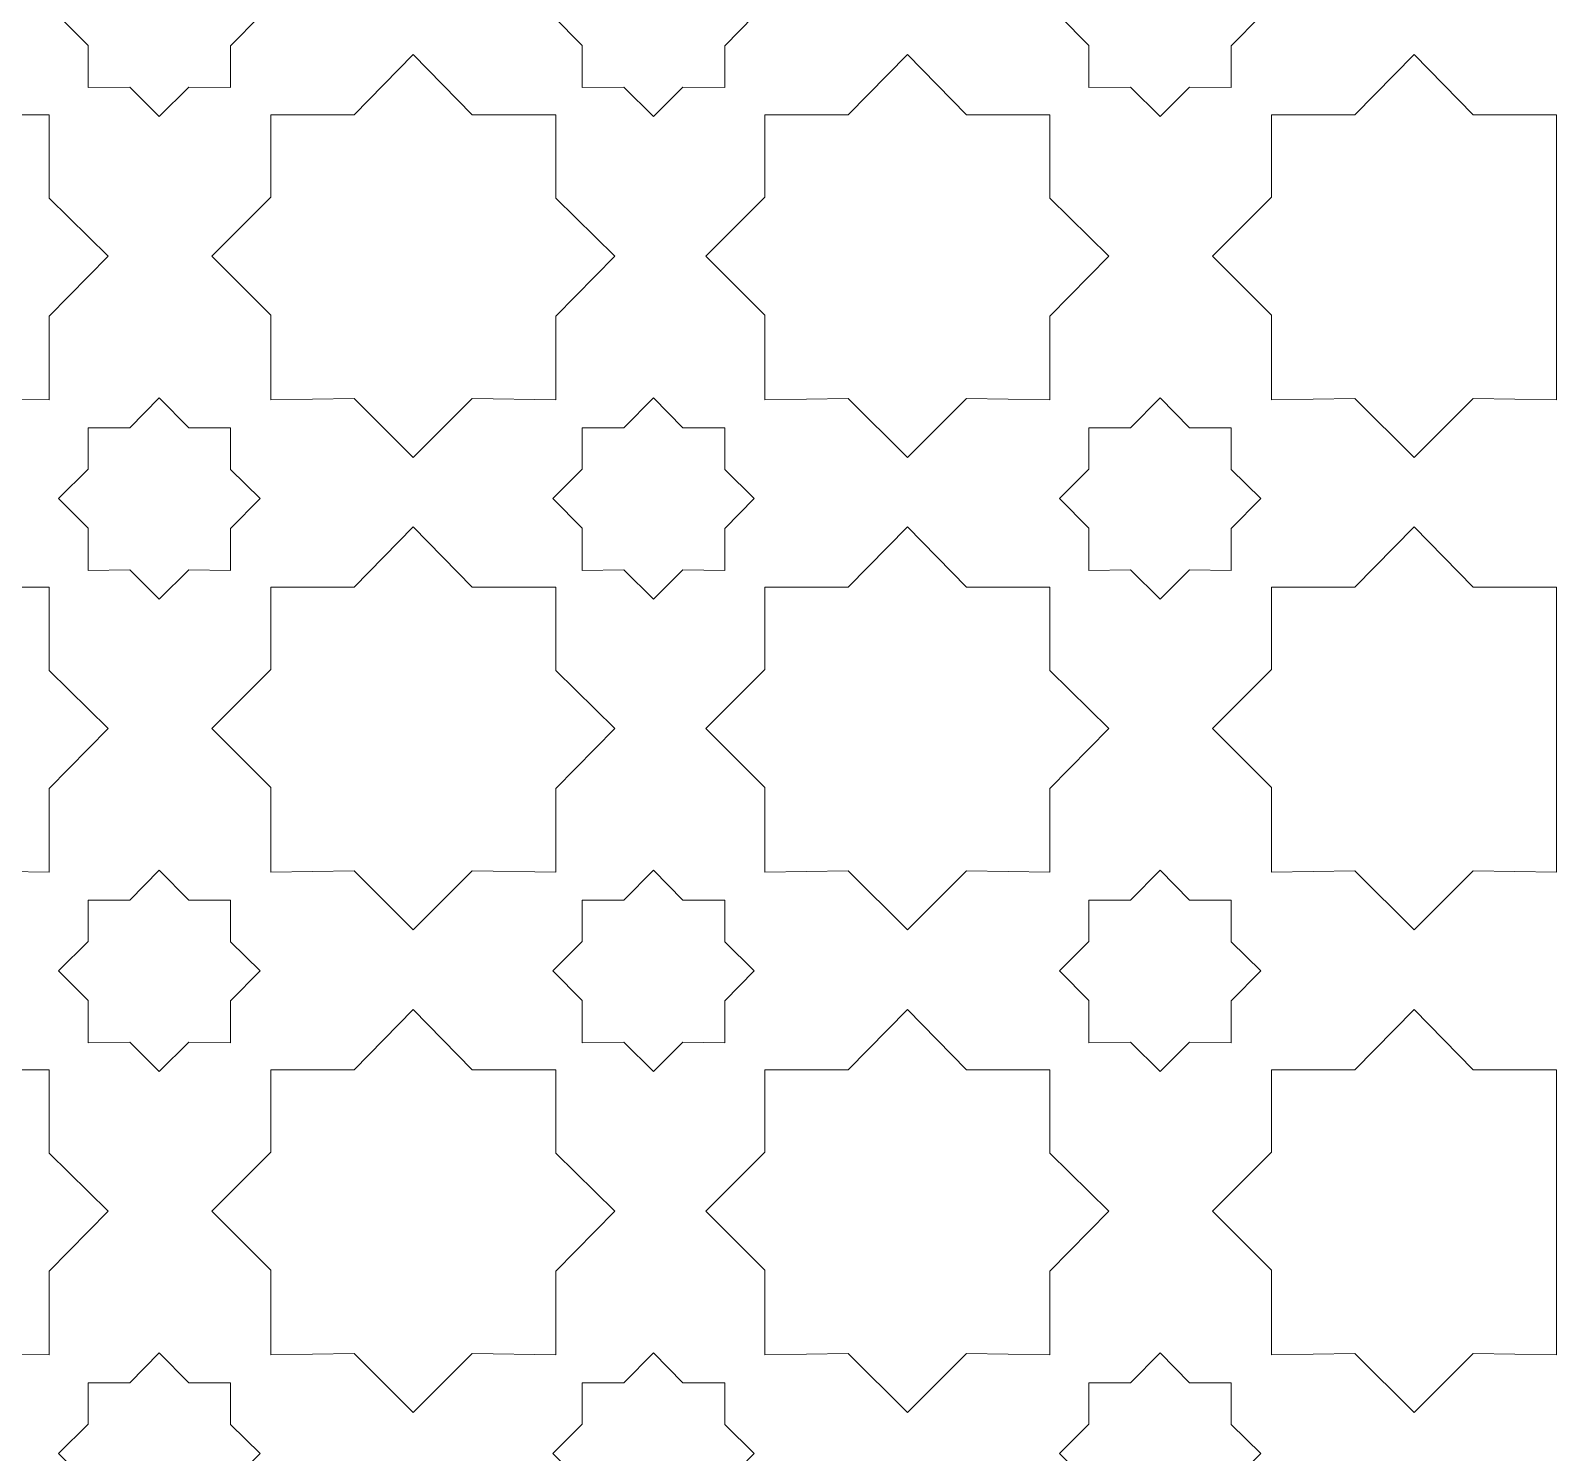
# Model space of a CAD drawing. Header units: centimetres. Extents: x -82 to 82, y -124 to 124.
# Drawn here: x 44.93 to 82.41, y 0.14 to 35.06 of the extents above; entities that cross this region are included whole.
import ezdxf

# ---------------------------------------------------------------- set-up
doc = ezdxf.new("R2010")
doc.units = ezdxf.units.CM
doc.header["$MEASUREMENT"] = 0
doc.layers.add('layer 1', color=7, linetype='Continuous')

msp = doc.modelspace()

# ---------------------------------------------------------------- linework, layer by layer
at = {"layer": 'layer 1', "color": 240, "lineweight": 9}
for points, knots in [([(46.34043, 36.15006), (46.34043, 36.15006), (46.34043, 37.16157), (46.34043, 37.16157), (46.34043, 37.16157), (46.34043, 37.16157), (47.36564, 37.16157), (47.36564, 37.16157), (47.36564, 37.16157), (47.36564, 37.16157), (48.09052, 37.90016), (48.09052, 37.90016), (48.09052, 37.90016), (48.09052, 37.90016), (48.81542, 37.16157), (48.81542, 37.16157), (48.81542, 37.16157), (48.81542, 37.16157), (49.84061, 37.16157), (49.84061, 37.16157), (49.84061, 37.16157), (49.84061, 37.16157), (49.84061, 36.13638), (49.84061, 36.13638), (49.84061, 36.13638), (49.84061, 36.13638), (50.56553, 35.42516), (50.56553, 35.42516), (50.56553, 35.42516), (50.56553, 35.42516), (49.84061, 34.68655), (49.84061, 34.68655), (49.84061, 34.68655), (49.84061, 34.68655), (49.84061, 33.66139), (49.84061, 33.66139), (49.84061, 33.66139), (49.84061, 33.66139), (48.81547, 33.67508), (48.81547, 33.67508), (48.81547, 33.67508), (48.81547, 33.67508), (48.09052, 32.95016), (48.09052, 32.95016), (48.09052, 32.95016), (48.09052, 32.95016), (47.3656, 33.67509), (47.3656, 33.67509), (47.3656, 33.67509), (47.3656, 33.67509), (46.34043, 33.66139), (46.34043, 33.66139), (46.34043, 33.66139), (46.34043, 33.66139), (46.34043, 34.70026), (46.34043, 34.70026), (46.34043, 34.70026), (46.34043, 34.70026), (45.61553, 35.42516), (45.61553, 35.42516), (45.61553, 35.42516), (45.61553, 35.42516), (46.34043, 36.15006), (46.34043, 36.15006)], [0, 0, 0, 0, 0.05882353, 0.05882353, 0.05882353, 0.05882353, 0.11764706, 0.11764706, 0.11764706, 0.11764706, 0.17647059, 0.17647059, 0.17647059, 0.17647059, 0.23529412, 0.23529412, 0.23529412, 0.23529412, 0.29411765, 0.29411765, 0.29411765, 0.29411765, 0.35294118, 0.35294118, 0.35294118, 0.35294118, 0.41176471, 0.41176471, 0.41176471, 0.41176471, 0.47058824, 0.47058824, 0.47058824, 0.47058824, 0.52941176, 0.52941176, 0.52941176, 0.52941176, 0.58823529, 0.58823529, 0.58823529, 0.58823529, 0.64705882, 0.64705882, 0.64705882, 0.64705882, 0.70588235, 0.70588235, 0.70588235, 0.70588235, 0.76470588, 0.76470588, 0.76470588, 0.76470588, 0.82352941, 0.82352941, 0.82352941, 0.82352941, 0.88235294, 0.88235294, 0.88235294, 0.88235294, 1, 1, 1, 1]), ([(58.47843, 36.15006), (58.47843, 36.15006), (58.47843, 37.16157), (58.47843, 37.16157), (58.47843, 37.16157), (58.47843, 37.16157), (59.50364, 37.16157), (59.50364, 37.16157), (59.50364, 37.16157), (59.50364, 37.16157), (60.22852, 37.90016), (60.22852, 37.90016), (60.22852, 37.90016), (60.22852, 37.90016), (60.95342, 37.16157), (60.95342, 37.16157), (60.95342, 37.16157), (60.95342, 37.16157), (61.97861, 37.16157), (61.97861, 37.16157), (61.97861, 37.16157), (61.97861, 37.16157), (61.97861, 36.13638), (61.97861, 36.13638), (61.97861, 36.13638), (61.97861, 36.13638), (62.70353, 35.42516), (62.70353, 35.42516), (62.70353, 35.42516), (62.70353, 35.42516), (61.97861, 34.68655), (61.97861, 34.68655), (61.97861, 34.68655), (61.97861, 34.68655), (61.97861, 33.66139), (61.97861, 33.66139), (61.97861, 33.66139), (61.97861, 33.66139), (60.95347, 33.67508), (60.95347, 33.67508), (60.95347, 33.67508), (60.95347, 33.67508), (60.22852, 32.95016), (60.22852, 32.95016), (60.22852, 32.95016), (60.22852, 32.95016), (59.5036, 33.67509), (59.5036, 33.67509), (59.5036, 33.67509), (59.5036, 33.67509), (58.47843, 33.66139), (58.47843, 33.66139), (58.47843, 33.66139), (58.47843, 33.66139), (58.47843, 34.70026), (58.47843, 34.70026), (58.47843, 34.70026), (58.47843, 34.70026), (57.75353, 35.42516), (57.75353, 35.42516), (57.75353, 35.42516), (57.75353, 35.42516), (58.47843, 36.15006), (58.47843, 36.15006)], [0, 0, 0, 0, 0.05882353, 0.05882353, 0.05882353, 0.05882353, 0.11764706, 0.11764706, 0.11764706, 0.11764706, 0.17647059, 0.17647059, 0.17647059, 0.17647059, 0.23529412, 0.23529412, 0.23529412, 0.23529412, 0.29411765, 0.29411765, 0.29411765, 0.29411765, 0.35294118, 0.35294118, 0.35294118, 0.35294118, 0.41176471, 0.41176471, 0.41176471, 0.41176471, 0.47058824, 0.47058824, 0.47058824, 0.47058824, 0.52941176, 0.52941176, 0.52941176, 0.52941176, 0.58823529, 0.58823529, 0.58823529, 0.58823529, 0.64705882, 0.64705882, 0.64705882, 0.64705882, 0.70588235, 0.70588235, 0.70588235, 0.70588235, 0.76470588, 0.76470588, 0.76470588, 0.76470588, 0.82352941, 0.82352941, 0.82352941, 0.82352941, 0.88235294, 0.88235294, 0.88235294, 0.88235294, 1, 1, 1, 1]), ([(70.92443, 36.15006), (70.92443, 36.15006), (70.92443, 37.16157), (70.92443, 37.16157), (70.92443, 37.16157), (70.92443, 37.16157), (71.94964, 37.16157), (71.94964, 37.16157), (71.94964, 37.16157), (71.94964, 37.16157), (72.67452, 37.90016), (72.67452, 37.90016), (72.67452, 37.90016), (72.67452, 37.90016), (73.39942, 37.16157), (73.39942, 37.16157), (73.39942, 37.16157), (73.39942, 37.16157), (74.42461, 37.16157), (74.42461, 37.16157), (74.42461, 37.16157), (74.42461, 37.16157), (74.42461, 36.13638), (74.42461, 36.13638), (74.42461, 36.13638), (74.42461, 36.13638), (75.14953, 35.42516), (75.14953, 35.42516), (75.14953, 35.42516), (75.14953, 35.42516), (74.42461, 34.68655), (74.42461, 34.68655), (74.42461, 34.68655), (74.42461, 34.68655), (74.42461, 33.66139), (74.42461, 33.66139), (74.42461, 33.66139), (74.42461, 33.66139), (73.39947, 33.67508), (73.39947, 33.67508), (73.39947, 33.67508), (73.39947, 33.67508), (72.67452, 32.95016), (72.67452, 32.95016), (72.67452, 32.95016), (72.67452, 32.95016), (71.9496, 33.67509), (71.9496, 33.67509), (71.9496, 33.67509), (71.9496, 33.67509), (70.92443, 33.66139), (70.92443, 33.66139), (70.92443, 33.66139), (70.92443, 33.66139), (70.92443, 34.70026), (70.92443, 34.70026), (70.92443, 34.70026), (70.92443, 34.70026), (70.19953, 35.42516), (70.19953, 35.42516), (70.19953, 35.42516), (70.19953, 35.42516), (70.92443, 36.15006), (70.92443, 36.15006)], [0, 0, 0, 0, 0.05882353, 0.05882353, 0.05882353, 0.05882353, 0.11764706, 0.11764706, 0.11764706, 0.11764706, 0.17647059, 0.17647059, 0.17647059, 0.17647059, 0.23529412, 0.23529412, 0.23529412, 0.23529412, 0.29411765, 0.29411765, 0.29411765, 0.29411765, 0.35294118, 0.35294118, 0.35294118, 0.35294118, 0.41176471, 0.41176471, 0.41176471, 0.41176471, 0.47058824, 0.47058824, 0.47058824, 0.47058824, 0.52941176, 0.52941176, 0.52941176, 0.52941176, 0.58823529, 0.58823529, 0.58823529, 0.58823529, 0.64705882, 0.64705882, 0.64705882, 0.64705882, 0.70588235, 0.70588235, 0.70588235, 0.70588235, 0.76470588, 0.76470588, 0.76470588, 0.76470588, 0.82352941, 0.82352941, 0.82352941, 0.82352941, 0.88235294, 0.88235294, 0.88235294, 0.88235294, 1, 1, 1, 1]), ([(38.38181, 30.97419), (38.38181, 30.97419), (38.3818, 32.99711), (38.3818, 32.99711), (38.3818, 32.99711), (38.3818, 32.99711), (40.43211, 32.99711), (40.43211, 32.99711), (40.43211, 32.99711), (40.43211, 32.99711), (41.88181, 34.47421), (41.88181, 34.47421), (41.88181, 34.47421), (41.88181, 34.47421), (43.33152, 32.99711), (43.33152, 32.99711), (43.33152, 32.99711), (43.33152, 32.99711), (45.3818, 32.99711), (45.3818, 32.99711), (45.3818, 32.99711), (45.3818, 32.99711), (45.3818, 30.94683), (45.3818, 30.94683), (45.3818, 30.94683), (45.3818, 30.94683), (46.83156, 29.52446), (46.83156, 29.52446), (46.83156, 29.52446), (46.83156, 29.52446), (45.3818, 28.04732), (45.3818, 28.04732), (45.3818, 28.04732), (45.3818, 28.04732), (45.3818, 25.99711), (45.3818, 25.99711), (45.3818, 25.99711), (45.3818, 25.99711), (43.33163, 26.02449), (43.33163, 26.02449), (43.33163, 26.02449), (43.33163, 26.02449), (41.88181, 24.57472), (41.88181, 24.57472), (41.88181, 24.57472), (41.88181, 24.57472), (40.43203, 26.0245), (40.43203, 26.0245), (40.43203, 26.0245), (40.43203, 26.0245), (38.3818, 25.99711), (38.3818, 25.99711), (38.3818, 25.99711), (38.3818, 25.99711), (38.3818, 28.07473), (38.3818, 28.07473), (38.3818, 28.07473), (38.3818, 28.07473), (36.93207, 29.52446), (36.93207, 29.52446), (36.93207, 29.52446), (36.93207, 29.52446), (38.38181, 30.97419), (38.38181, 30.97419)], [0, 0, 0, 0, 0.05882353, 0.05882353, 0.05882353, 0.05882353, 0.11764706, 0.11764706, 0.11764706, 0.11764706, 0.17647059, 0.17647059, 0.17647059, 0.17647059, 0.23529412, 0.23529412, 0.23529412, 0.23529412, 0.29411765, 0.29411765, 0.29411765, 0.29411765, 0.35294118, 0.35294118, 0.35294118, 0.35294118, 0.41176471, 0.41176471, 0.41176471, 0.41176471, 0.47058824, 0.47058824, 0.47058824, 0.47058824, 0.52941176, 0.52941176, 0.52941176, 0.52941176, 0.58823529, 0.58823529, 0.58823529, 0.58823529, 0.64705882, 0.64705882, 0.64705882, 0.64705882, 0.70588235, 0.70588235, 0.70588235, 0.70588235, 0.76470588, 0.76470588, 0.76470588, 0.76470588, 0.82352941, 0.82352941, 0.82352941, 0.82352941, 0.88235294, 0.88235294, 0.88235294, 0.88235294, 1, 1, 1, 1]), ([(50.82781, 30.97419), (50.82781, 30.97419), (50.8278, 32.99711), (50.8278, 32.99711), (50.8278, 32.99711), (50.8278, 32.99711), (52.87811, 32.99711), (52.87811, 32.99711), (52.87811, 32.99711), (52.87811, 32.99711), (54.32781, 34.47421), (54.32781, 34.47421), (54.32781, 34.47421), (54.32781, 34.47421), (55.77752, 32.99711), (55.77752, 32.99711), (55.77752, 32.99711), (55.77752, 32.99711), (57.8278, 32.99711), (57.8278, 32.99711), (57.8278, 32.99711), (57.8278, 32.99711), (57.8278, 30.94683), (57.8278, 30.94683), (57.8278, 30.94683), (57.8278, 30.94683), (59.27756, 29.52446), (59.27756, 29.52446), (59.27756, 29.52446), (59.27756, 29.52446), (57.8278, 28.04732), (57.8278, 28.04732), (57.8278, 28.04732), (57.8278, 28.04732), (57.8278, 25.99711), (57.8278, 25.99711), (57.8278, 25.99711), (57.8278, 25.99711), (55.77763, 26.02449), (55.77763, 26.02449), (55.77763, 26.02449), (55.77763, 26.02449), (54.32781, 24.57472), (54.32781, 24.57472), (54.32781, 24.57472), (54.32781, 24.57472), (52.87803, 26.0245), (52.87803, 26.0245), (52.87803, 26.0245), (52.87803, 26.0245), (50.8278, 25.99711), (50.8278, 25.99711), (50.8278, 25.99711), (50.8278, 25.99711), (50.8278, 28.07473), (50.8278, 28.07473), (50.8278, 28.07473), (50.8278, 28.07473), (49.37807, 29.52446), (49.37807, 29.52446), (49.37807, 29.52446), (49.37807, 29.52446), (50.82781, 30.97419), (50.82781, 30.97419)], [0, 0, 0, 0, 0.05882353, 0.05882353, 0.05882353, 0.05882353, 0.11764706, 0.11764706, 0.11764706, 0.11764706, 0.17647059, 0.17647059, 0.17647059, 0.17647059, 0.23529412, 0.23529412, 0.23529412, 0.23529412, 0.29411765, 0.29411765, 0.29411765, 0.29411765, 0.35294118, 0.35294118, 0.35294118, 0.35294118, 0.41176471, 0.41176471, 0.41176471, 0.41176471, 0.47058824, 0.47058824, 0.47058824, 0.47058824, 0.52941176, 0.52941176, 0.52941176, 0.52941176, 0.58823529, 0.58823529, 0.58823529, 0.58823529, 0.64705882, 0.64705882, 0.64705882, 0.64705882, 0.70588235, 0.70588235, 0.70588235, 0.70588235, 0.76470588, 0.76470588, 0.76470588, 0.76470588, 0.82352941, 0.82352941, 0.82352941, 0.82352941, 0.88235294, 0.88235294, 0.88235294, 0.88235294, 1, 1, 1, 1]), ([(62.96581, 30.97419), (62.96581, 30.97419), (62.9658, 32.99711), (62.9658, 32.99711), (62.9658, 32.99711), (62.9658, 32.99711), (65.01611, 32.99711), (65.01611, 32.99711), (65.01611, 32.99711), (65.01611, 32.99711), (66.46581, 34.47421), (66.46581, 34.47421), (66.46581, 34.47421), (66.46581, 34.47421), (67.91552, 32.99711), (67.91552, 32.99711), (67.91552, 32.99711), (67.91552, 32.99711), (69.9658, 32.99711), (69.9658, 32.99711), (69.9658, 32.99711), (69.9658, 32.99711), (69.9658, 30.94683), (69.9658, 30.94683), (69.9658, 30.94683), (69.9658, 30.94683), (71.41556, 29.52446), (71.41556, 29.52446), (71.41556, 29.52446), (71.41556, 29.52446), (69.9658, 28.04732), (69.9658, 28.04732), (69.9658, 28.04732), (69.9658, 28.04732), (69.9658, 25.99711), (69.9658, 25.99711), (69.9658, 25.99711), (69.9658, 25.99711), (67.91563, 26.02449), (67.91563, 26.02449), (67.91563, 26.02449), (67.91563, 26.02449), (66.46581, 24.57472), (66.46581, 24.57472), (66.46581, 24.57472), (66.46581, 24.57472), (65.01603, 26.0245), (65.01603, 26.0245), (65.01603, 26.0245), (65.01603, 26.0245), (62.9658, 25.99711), (62.9658, 25.99711), (62.9658, 25.99711), (62.9658, 25.99711), (62.9658, 28.07473), (62.9658, 28.07473), (62.9658, 28.07473), (62.9658, 28.07473), (61.51607, 29.52446), (61.51607, 29.52446), (61.51607, 29.52446), (61.51607, 29.52446), (62.96581, 30.97419), (62.96581, 30.97419)], [0, 0, 0, 0, 0.05882353, 0.05882353, 0.05882353, 0.05882353, 0.11764706, 0.11764706, 0.11764706, 0.11764706, 0.17647059, 0.17647059, 0.17647059, 0.17647059, 0.23529412, 0.23529412, 0.23529412, 0.23529412, 0.29411765, 0.29411765, 0.29411765, 0.29411765, 0.35294118, 0.35294118, 0.35294118, 0.35294118, 0.41176471, 0.41176471, 0.41176471, 0.41176471, 0.47058824, 0.47058824, 0.47058824, 0.47058824, 0.52941176, 0.52941176, 0.52941176, 0.52941176, 0.58823529, 0.58823529, 0.58823529, 0.58823529, 0.64705882, 0.64705882, 0.64705882, 0.64705882, 0.70588235, 0.70588235, 0.70588235, 0.70588235, 0.76470588, 0.76470588, 0.76470588, 0.76470588, 0.82352941, 0.82352941, 0.82352941, 0.82352941, 0.88235294, 0.88235294, 0.88235294, 0.88235294, 1, 1, 1, 1]), ([(82.4118, 25.99711), (82.4118, 25.99711), (80.36163, 26.02449), (80.36163, 26.02449), (80.36163, 26.02449), (80.36163, 26.02449), (78.91181, 24.57472), (78.91181, 24.57472), (78.91181, 24.57472), (78.91181, 24.57472), (77.46203, 26.0245), (77.46203, 26.0245), (77.46203, 26.0245), (77.46203, 26.0245), (75.4118, 25.99711), (75.4118, 25.99711), (75.4118, 25.99711), (75.4118, 25.99711), (75.4118, 28.07473), (75.4118, 28.07473), (75.4118, 28.07473), (75.4118, 28.07473), (73.96207, 29.52446), (73.96207, 29.52446), (73.96207, 29.52446), (73.96207, 29.52446), (75.41181, 30.97419), (75.41181, 30.97419), (75.41181, 30.97419), (75.41181, 30.97419), (75.4118, 32.99711), (75.4118, 32.99711), (75.4118, 32.99711), (75.4118, 32.99711), (77.46211, 32.99711), (77.46211, 32.99711), (77.46211, 32.99711), (77.46211, 32.99711), (78.91181, 34.47421), (78.91181, 34.47421), (78.91181, 34.47421), (78.91181, 34.47421), (80.36152, 32.99711), (80.36152, 32.99711), (80.36152, 32.99711), (80.36152, 32.99711), (82.4118, 32.99711), (82.4118, 32.99711), (82.4118, 32.99711), (82.4118, 32.99711), (82.4118, 25.99711), (82.4118, 25.99711)], [0, 0, 0, 0, 0.07142857, 0.07142857, 0.07142857, 0.07142857, 0.14285714, 0.14285714, 0.14285714, 0.14285714, 0.21428571, 0.21428571, 0.21428571, 0.21428571, 0.28571429, 0.28571429, 0.28571429, 0.28571429, 0.35714286, 0.35714286, 0.35714286, 0.35714286, 0.42857143, 0.42857143, 0.42857143, 0.42857143, 0.5, 0.5, 0.5, 0.5, 0.57142857, 0.57142857, 0.57142857, 0.57142857, 0.64285714, 0.64285714, 0.64285714, 0.64285714, 0.71428571, 0.71428571, 0.71428571, 0.71428571, 0.78571429, 0.78571429, 0.78571429, 0.78571429, 0.85714286, 0.85714286, 0.85714286, 0.85714286, 1, 1, 1, 1]), ([(46.34043, 24.29436), (46.34043, 24.29436), (46.34043, 25.30587), (46.34043, 25.30587), (46.34043, 25.30587), (46.34043, 25.30587), (47.36564, 25.30587), (47.36564, 25.30587), (47.36564, 25.30587), (47.36564, 25.30587), (48.09052, 26.04446), (48.09052, 26.04446), (48.09052, 26.04446), (48.09052, 26.04446), (48.81542, 25.30587), (48.81542, 25.30587), (48.81542, 25.30587), (48.81542, 25.30587), (49.84061, 25.30587), (49.84061, 25.30587), (49.84061, 25.30587), (49.84061, 25.30587), (49.84061, 24.28068), (49.84061, 24.28068), (49.84061, 24.28068), (49.84061, 24.28068), (50.56553, 23.56946), (50.56553, 23.56946), (50.56553, 23.56946), (50.56553, 23.56946), (49.84061, 22.83085), (49.84061, 22.83085), (49.84061, 22.83085), (49.84061, 22.83085), (49.84061, 21.80569), (49.84061, 21.80569), (49.84061, 21.80569), (49.84061, 21.80569), (48.81547, 21.81938), (48.81547, 21.81938), (48.81547, 21.81938), (48.81547, 21.81938), (48.09052, 21.09446), (48.09052, 21.09446), (48.09052, 21.09446), (48.09052, 21.09446), (47.3656, 21.81939), (47.3656, 21.81939), (47.3656, 21.81939), (47.3656, 21.81939), (46.34043, 21.80569), (46.34043, 21.80569), (46.34043, 21.80569), (46.34043, 21.80569), (46.34043, 22.84456), (46.34043, 22.84456), (46.34043, 22.84456), (46.34043, 22.84456), (45.61553, 23.56946), (45.61553, 23.56946), (45.61553, 23.56946), (45.61553, 23.56946), (46.34043, 24.29436), (46.34043, 24.29436)], [0, 0, 0, 0, 0.05882353, 0.05882353, 0.05882353, 0.05882353, 0.11764706, 0.11764706, 0.11764706, 0.11764706, 0.17647059, 0.17647059, 0.17647059, 0.17647059, 0.23529412, 0.23529412, 0.23529412, 0.23529412, 0.29411765, 0.29411765, 0.29411765, 0.29411765, 0.35294118, 0.35294118, 0.35294118, 0.35294118, 0.41176471, 0.41176471, 0.41176471, 0.41176471, 0.47058824, 0.47058824, 0.47058824, 0.47058824, 0.52941176, 0.52941176, 0.52941176, 0.52941176, 0.58823529, 0.58823529, 0.58823529, 0.58823529, 0.64705882, 0.64705882, 0.64705882, 0.64705882, 0.70588235, 0.70588235, 0.70588235, 0.70588235, 0.76470588, 0.76470588, 0.76470588, 0.76470588, 0.82352941, 0.82352941, 0.82352941, 0.82352941, 0.88235294, 0.88235294, 0.88235294, 0.88235294, 1, 1, 1, 1]), ([(58.47843, 24.29436), (58.47843, 24.29436), (58.47843, 25.30587), (58.47843, 25.30587), (58.47843, 25.30587), (58.47843, 25.30587), (59.50364, 25.30587), (59.50364, 25.30587), (59.50364, 25.30587), (59.50364, 25.30587), (60.22852, 26.04446), (60.22852, 26.04446), (60.22852, 26.04446), (60.22852, 26.04446), (60.95342, 25.30587), (60.95342, 25.30587), (60.95342, 25.30587), (60.95342, 25.30587), (61.97861, 25.30587), (61.97861, 25.30587), (61.97861, 25.30587), (61.97861, 25.30587), (61.97861, 24.28068), (61.97861, 24.28068), (61.97861, 24.28068), (61.97861, 24.28068), (62.70353, 23.56946), (62.70353, 23.56946), (62.70353, 23.56946), (62.70353, 23.56946), (61.97861, 22.83085), (61.97861, 22.83085), (61.97861, 22.83085), (61.97861, 22.83085), (61.97861, 21.80569), (61.97861, 21.80569), (61.97861, 21.80569), (61.97861, 21.80569), (60.95347, 21.81938), (60.95347, 21.81938), (60.95347, 21.81938), (60.95347, 21.81938), (60.22852, 21.09446), (60.22852, 21.09446), (60.22852, 21.09446), (60.22852, 21.09446), (59.5036, 21.81939), (59.5036, 21.81939), (59.5036, 21.81939), (59.5036, 21.81939), (58.47843, 21.80569), (58.47843, 21.80569), (58.47843, 21.80569), (58.47843, 21.80569), (58.47843, 22.84456), (58.47843, 22.84456), (58.47843, 22.84456), (58.47843, 22.84456), (57.75353, 23.56946), (57.75353, 23.56946), (57.75353, 23.56946), (57.75353, 23.56946), (58.47843, 24.29436), (58.47843, 24.29436)], [0, 0, 0, 0, 0.05882353, 0.05882353, 0.05882353, 0.05882353, 0.11764706, 0.11764706, 0.11764706, 0.11764706, 0.17647059, 0.17647059, 0.17647059, 0.17647059, 0.23529412, 0.23529412, 0.23529412, 0.23529412, 0.29411765, 0.29411765, 0.29411765, 0.29411765, 0.35294118, 0.35294118, 0.35294118, 0.35294118, 0.41176471, 0.41176471, 0.41176471, 0.41176471, 0.47058824, 0.47058824, 0.47058824, 0.47058824, 0.52941176, 0.52941176, 0.52941176, 0.52941176, 0.58823529, 0.58823529, 0.58823529, 0.58823529, 0.64705882, 0.64705882, 0.64705882, 0.64705882, 0.70588235, 0.70588235, 0.70588235, 0.70588235, 0.76470588, 0.76470588, 0.76470588, 0.76470588, 0.82352941, 0.82352941, 0.82352941, 0.82352941, 0.88235294, 0.88235294, 0.88235294, 0.88235294, 1, 1, 1, 1]), ([(70.92443, 24.29436), (70.92443, 24.29436), (70.92443, 25.30587), (70.92443, 25.30587), (70.92443, 25.30587), (70.92443, 25.30587), (71.94964, 25.30587), (71.94964, 25.30587), (71.94964, 25.30587), (71.94964, 25.30587), (72.67452, 26.04446), (72.67452, 26.04446), (72.67452, 26.04446), (72.67452, 26.04446), (73.39942, 25.30587), (73.39942, 25.30587), (73.39942, 25.30587), (73.39942, 25.30587), (74.42461, 25.30587), (74.42461, 25.30587), (74.42461, 25.30587), (74.42461, 25.30587), (74.42461, 24.28068), (74.42461, 24.28068), (74.42461, 24.28068), (74.42461, 24.28068), (75.14953, 23.56946), (75.14953, 23.56946), (75.14953, 23.56946), (75.14953, 23.56946), (74.42461, 22.83085), (74.42461, 22.83085), (74.42461, 22.83085), (74.42461, 22.83085), (74.42461, 21.80569), (74.42461, 21.80569), (74.42461, 21.80569), (74.42461, 21.80569), (73.39947, 21.81938), (73.39947, 21.81938), (73.39947, 21.81938), (73.39947, 21.81938), (72.67452, 21.09446), (72.67452, 21.09446), (72.67452, 21.09446), (72.67452, 21.09446), (71.9496, 21.81939), (71.9496, 21.81939), (71.9496, 21.81939), (71.9496, 21.81939), (70.92443, 21.80569), (70.92443, 21.80569), (70.92443, 21.80569), (70.92443, 21.80569), (70.92443, 22.84456), (70.92443, 22.84456), (70.92443, 22.84456), (70.92443, 22.84456), (70.19953, 23.56946), (70.19953, 23.56946), (70.19953, 23.56946), (70.19953, 23.56946), (70.92443, 24.29436), (70.92443, 24.29436)], [0, 0, 0, 0, 0.05882353, 0.05882353, 0.05882353, 0.05882353, 0.11764706, 0.11764706, 0.11764706, 0.11764706, 0.17647059, 0.17647059, 0.17647059, 0.17647059, 0.23529412, 0.23529412, 0.23529412, 0.23529412, 0.29411765, 0.29411765, 0.29411765, 0.29411765, 0.35294118, 0.35294118, 0.35294118, 0.35294118, 0.41176471, 0.41176471, 0.41176471, 0.41176471, 0.47058824, 0.47058824, 0.47058824, 0.47058824, 0.52941176, 0.52941176, 0.52941176, 0.52941176, 0.58823529, 0.58823529, 0.58823529, 0.58823529, 0.64705882, 0.64705882, 0.64705882, 0.64705882, 0.70588235, 0.70588235, 0.70588235, 0.70588235, 0.76470588, 0.76470588, 0.76470588, 0.76470588, 0.82352941, 0.82352941, 0.82352941, 0.82352941, 0.88235294, 0.88235294, 0.88235294, 0.88235294, 1, 1, 1, 1]), ([(38.38181, 19.37249), (38.38181, 19.37249), (38.3818, 21.39541), (38.3818, 21.39541), (38.3818, 21.39541), (38.3818, 21.39541), (40.43211, 21.39541), (40.43211, 21.39541), (40.43211, 21.39541), (40.43211, 21.39541), (41.88181, 22.87251), (41.88181, 22.87251), (41.88181, 22.87251), (41.88181, 22.87251), (43.33152, 21.39541), (43.33152, 21.39541), (43.33152, 21.39541), (43.33152, 21.39541), (45.3818, 21.39541), (45.3818, 21.39541), (45.3818, 21.39541), (45.3818, 21.39541), (45.3818, 19.34513), (45.3818, 19.34513), (45.3818, 19.34513), (45.3818, 19.34513), (46.83156, 17.92276), (46.83156, 17.92276), (46.83156, 17.92276), (46.83156, 17.92276), (45.3818, 16.44562), (45.3818, 16.44562), (45.3818, 16.44562), (45.3818, 16.44562), (45.3818, 14.39541), (45.3818, 14.39541), (45.3818, 14.39541), (45.3818, 14.39541), (43.33163, 14.42279), (43.33163, 14.42279), (43.33163, 14.42279), (43.33163, 14.42279), (41.88181, 12.97302), (41.88181, 12.97302), (41.88181, 12.97302), (41.88181, 12.97302), (40.43203, 14.4228), (40.43203, 14.4228), (40.43203, 14.4228), (40.43203, 14.4228), (38.3818, 14.39541), (38.3818, 14.39541), (38.3818, 14.39541), (38.3818, 14.39541), (38.3818, 16.47303), (38.3818, 16.47303), (38.3818, 16.47303), (38.3818, 16.47303), (36.93207, 17.92276), (36.93207, 17.92276), (36.93207, 17.92276), (36.93207, 17.92276), (38.38181, 19.37249), (38.38181, 19.37249)], [0, 0, 0, 0, 0.05882353, 0.05882353, 0.05882353, 0.05882353, 0.11764706, 0.11764706, 0.11764706, 0.11764706, 0.17647059, 0.17647059, 0.17647059, 0.17647059, 0.23529412, 0.23529412, 0.23529412, 0.23529412, 0.29411765, 0.29411765, 0.29411765, 0.29411765, 0.35294118, 0.35294118, 0.35294118, 0.35294118, 0.41176471, 0.41176471, 0.41176471, 0.41176471, 0.47058824, 0.47058824, 0.47058824, 0.47058824, 0.52941176, 0.52941176, 0.52941176, 0.52941176, 0.58823529, 0.58823529, 0.58823529, 0.58823529, 0.64705882, 0.64705882, 0.64705882, 0.64705882, 0.70588235, 0.70588235, 0.70588235, 0.70588235, 0.76470588, 0.76470588, 0.76470588, 0.76470588, 0.82352941, 0.82352941, 0.82352941, 0.82352941, 0.88235294, 0.88235294, 0.88235294, 0.88235294, 1, 1, 1, 1]), ([(50.82781, 19.37249), (50.82781, 19.37249), (50.8278, 21.39541), (50.8278, 21.39541), (50.8278, 21.39541), (50.8278, 21.39541), (52.87811, 21.39541), (52.87811, 21.39541), (52.87811, 21.39541), (52.87811, 21.39541), (54.32781, 22.87251), (54.32781, 22.87251), (54.32781, 22.87251), (54.32781, 22.87251), (55.77752, 21.39541), (55.77752, 21.39541), (55.77752, 21.39541), (55.77752, 21.39541), (57.8278, 21.39541), (57.8278, 21.39541), (57.8278, 21.39541), (57.8278, 21.39541), (57.8278, 19.34513), (57.8278, 19.34513), (57.8278, 19.34513), (57.8278, 19.34513), (59.27756, 17.92276), (59.27756, 17.92276), (59.27756, 17.92276), (59.27756, 17.92276), (57.8278, 16.44562), (57.8278, 16.44562), (57.8278, 16.44562), (57.8278, 16.44562), (57.8278, 14.39541), (57.8278, 14.39541), (57.8278, 14.39541), (57.8278, 14.39541), (55.77763, 14.42279), (55.77763, 14.42279), (55.77763, 14.42279), (55.77763, 14.42279), (54.32781, 12.97302), (54.32781, 12.97302), (54.32781, 12.97302), (54.32781, 12.97302), (52.87803, 14.4228), (52.87803, 14.4228), (52.87803, 14.4228), (52.87803, 14.4228), (50.8278, 14.39541), (50.8278, 14.39541), (50.8278, 14.39541), (50.8278, 14.39541), (50.8278, 16.47303), (50.8278, 16.47303), (50.8278, 16.47303), (50.8278, 16.47303), (49.37807, 17.92276), (49.37807, 17.92276), (49.37807, 17.92276), (49.37807, 17.92276), (50.82781, 19.37249), (50.82781, 19.37249)], [0, 0, 0, 0, 0.05882353, 0.05882353, 0.05882353, 0.05882353, 0.11764706, 0.11764706, 0.11764706, 0.11764706, 0.17647059, 0.17647059, 0.17647059, 0.17647059, 0.23529412, 0.23529412, 0.23529412, 0.23529412, 0.29411765, 0.29411765, 0.29411765, 0.29411765, 0.35294118, 0.35294118, 0.35294118, 0.35294118, 0.41176471, 0.41176471, 0.41176471, 0.41176471, 0.47058824, 0.47058824, 0.47058824, 0.47058824, 0.52941176, 0.52941176, 0.52941176, 0.52941176, 0.58823529, 0.58823529, 0.58823529, 0.58823529, 0.64705882, 0.64705882, 0.64705882, 0.64705882, 0.70588235, 0.70588235, 0.70588235, 0.70588235, 0.76470588, 0.76470588, 0.76470588, 0.76470588, 0.82352941, 0.82352941, 0.82352941, 0.82352941, 0.88235294, 0.88235294, 0.88235294, 0.88235294, 1, 1, 1, 1]), ([(62.96581, 19.37249), (62.96581, 19.37249), (62.9658, 21.39541), (62.9658, 21.39541), (62.9658, 21.39541), (62.9658, 21.39541), (65.01611, 21.39541), (65.01611, 21.39541), (65.01611, 21.39541), (65.01611, 21.39541), (66.46581, 22.87251), (66.46581, 22.87251), (66.46581, 22.87251), (66.46581, 22.87251), (67.91552, 21.39541), (67.91552, 21.39541), (67.91552, 21.39541), (67.91552, 21.39541), (69.9658, 21.39541), (69.9658, 21.39541), (69.9658, 21.39541), (69.9658, 21.39541), (69.9658, 19.34513), (69.9658, 19.34513), (69.9658, 19.34513), (69.9658, 19.34513), (71.41556, 17.92276), (71.41556, 17.92276), (71.41556, 17.92276), (71.41556, 17.92276), (69.9658, 16.44562), (69.9658, 16.44562), (69.9658, 16.44562), (69.9658, 16.44562), (69.9658, 14.39541), (69.9658, 14.39541), (69.9658, 14.39541), (69.9658, 14.39541), (67.91563, 14.42279), (67.91563, 14.42279), (67.91563, 14.42279), (67.91563, 14.42279), (66.46581, 12.97302), (66.46581, 12.97302), (66.46581, 12.97302), (66.46581, 12.97302), (65.01603, 14.4228), (65.01603, 14.4228), (65.01603, 14.4228), (65.01603, 14.4228), (62.9658, 14.39541), (62.9658, 14.39541), (62.9658, 14.39541), (62.9658, 14.39541), (62.9658, 16.47303), (62.9658, 16.47303), (62.9658, 16.47303), (62.9658, 16.47303), (61.51607, 17.92276), (61.51607, 17.92276), (61.51607, 17.92276), (61.51607, 17.92276), (62.96581, 19.37249), (62.96581, 19.37249)], [0, 0, 0, 0, 0.05882353, 0.05882353, 0.05882353, 0.05882353, 0.11764706, 0.11764706, 0.11764706, 0.11764706, 0.17647059, 0.17647059, 0.17647059, 0.17647059, 0.23529412, 0.23529412, 0.23529412, 0.23529412, 0.29411765, 0.29411765, 0.29411765, 0.29411765, 0.35294118, 0.35294118, 0.35294118, 0.35294118, 0.41176471, 0.41176471, 0.41176471, 0.41176471, 0.47058824, 0.47058824, 0.47058824, 0.47058824, 0.52941176, 0.52941176, 0.52941176, 0.52941176, 0.58823529, 0.58823529, 0.58823529, 0.58823529, 0.64705882, 0.64705882, 0.64705882, 0.64705882, 0.70588235, 0.70588235, 0.70588235, 0.70588235, 0.76470588, 0.76470588, 0.76470588, 0.76470588, 0.82352941, 0.82352941, 0.82352941, 0.82352941, 0.88235294, 0.88235294, 0.88235294, 0.88235294, 1, 1, 1, 1]), ([(82.4118, 14.39541), (82.4118, 14.39541), (80.36163, 14.42279), (80.36163, 14.42279), (80.36163, 14.42279), (80.36163, 14.42279), (78.91181, 12.97302), (78.91181, 12.97302), (78.91181, 12.97302), (78.91181, 12.97302), (77.46203, 14.4228), (77.46203, 14.4228), (77.46203, 14.4228), (77.46203, 14.4228), (75.4118, 14.39541), (75.4118, 14.39541), (75.4118, 14.39541), (75.4118, 14.39541), (75.4118, 16.47303), (75.4118, 16.47303), (75.4118, 16.47303), (75.4118, 16.47303), (73.96207, 17.92276), (73.96207, 17.92276), (73.96207, 17.92276), (73.96207, 17.92276), (75.41181, 19.37249), (75.41181, 19.37249), (75.41181, 19.37249), (75.41181, 19.37249), (75.4118, 21.39541), (75.4118, 21.39541), (75.4118, 21.39541), (75.4118, 21.39541), (77.46211, 21.39541), (77.46211, 21.39541), (77.46211, 21.39541), (77.46211, 21.39541), (78.91181, 22.87251), (78.91181, 22.87251), (78.91181, 22.87251), (78.91181, 22.87251), (80.36152, 21.39541), (80.36152, 21.39541), (80.36152, 21.39541), (80.36152, 21.39541), (82.4118, 21.39541), (82.4118, 21.39541), (82.4118, 21.39541), (82.4118, 21.39541), (82.4118, 14.39541), (82.4118, 14.39541)], [0, 0, 0, 0, 0.07142857, 0.07142857, 0.07142857, 0.07142857, 0.14285714, 0.14285714, 0.14285714, 0.14285714, 0.21428571, 0.21428571, 0.21428571, 0.21428571, 0.28571429, 0.28571429, 0.28571429, 0.28571429, 0.35714286, 0.35714286, 0.35714286, 0.35714286, 0.42857143, 0.42857143, 0.42857143, 0.42857143, 0.5, 0.5, 0.5, 0.5, 0.57142857, 0.57142857, 0.57142857, 0.57142857, 0.64285714, 0.64285714, 0.64285714, 0.64285714, 0.71428571, 0.71428571, 0.71428571, 0.71428571, 0.78571429, 0.78571429, 0.78571429, 0.78571429, 0.85714286, 0.85714286, 0.85714286, 0.85714286, 1, 1, 1, 1]), ([(46.34043, 12.69266), (46.34043, 12.69266), (46.34043, 13.70417), (46.34043, 13.70417), (46.34043, 13.70417), (46.34043, 13.70417), (47.36564, 13.70417), (47.36564, 13.70417), (47.36564, 13.70417), (47.36564, 13.70417), (48.09052, 14.44276), (48.09052, 14.44276), (48.09052, 14.44276), (48.09052, 14.44276), (48.81542, 13.70417), (48.81542, 13.70417), (48.81542, 13.70417), (48.81542, 13.70417), (49.84061, 13.70417), (49.84061, 13.70417), (49.84061, 13.70417), (49.84061, 13.70417), (49.84061, 12.67898), (49.84061, 12.67898), (49.84061, 12.67898), (49.84061, 12.67898), (50.56553, 11.96776), (50.56553, 11.96776), (50.56553, 11.96776), (50.56553, 11.96776), (49.84061, 11.22915), (49.84061, 11.22915), (49.84061, 11.22915), (49.84061, 11.22915), (49.84061, 10.20399), (49.84061, 10.20399), (49.84061, 10.20399), (49.84061, 10.20399), (48.81547, 10.21768), (48.81547, 10.21768), (48.81547, 10.21768), (48.81547, 10.21768), (48.09052, 9.49276), (48.09052, 9.49276), (48.09052, 9.49276), (48.09052, 9.49276), (47.3656, 10.21769), (47.3656, 10.21769), (47.3656, 10.21769), (47.3656, 10.21769), (46.34043, 10.20399), (46.34043, 10.20399), (46.34043, 10.20399), (46.34043, 10.20399), (46.34043, 11.24286), (46.34043, 11.24286), (46.34043, 11.24286), (46.34043, 11.24286), (45.61553, 11.96776), (45.61553, 11.96776), (45.61553, 11.96776), (45.61553, 11.96776), (46.34043, 12.69266), (46.34043, 12.69266)], [0, 0, 0, 0, 0.05882353, 0.05882353, 0.05882353, 0.05882353, 0.11764706, 0.11764706, 0.11764706, 0.11764706, 0.17647059, 0.17647059, 0.17647059, 0.17647059, 0.23529412, 0.23529412, 0.23529412, 0.23529412, 0.29411765, 0.29411765, 0.29411765, 0.29411765, 0.35294118, 0.35294118, 0.35294118, 0.35294118, 0.41176471, 0.41176471, 0.41176471, 0.41176471, 0.47058824, 0.47058824, 0.47058824, 0.47058824, 0.52941176, 0.52941176, 0.52941176, 0.52941176, 0.58823529, 0.58823529, 0.58823529, 0.58823529, 0.64705882, 0.64705882, 0.64705882, 0.64705882, 0.70588235, 0.70588235, 0.70588235, 0.70588235, 0.76470588, 0.76470588, 0.76470588, 0.76470588, 0.82352941, 0.82352941, 0.82352941, 0.82352941, 0.88235294, 0.88235294, 0.88235294, 0.88235294, 1, 1, 1, 1]), ([(58.47843, 12.69266), (58.47843, 12.69266), (58.47843, 13.70417), (58.47843, 13.70417), (58.47843, 13.70417), (58.47843, 13.70417), (59.50364, 13.70417), (59.50364, 13.70417), (59.50364, 13.70417), (59.50364, 13.70417), (60.22852, 14.44276), (60.22852, 14.44276), (60.22852, 14.44276), (60.22852, 14.44276), (60.95342, 13.70417), (60.95342, 13.70417), (60.95342, 13.70417), (60.95342, 13.70417), (61.97861, 13.70417), (61.97861, 13.70417), (61.97861, 13.70417), (61.97861, 13.70417), (61.97861, 12.67898), (61.97861, 12.67898), (61.97861, 12.67898), (61.97861, 12.67898), (62.70353, 11.96776), (62.70353, 11.96776), (62.70353, 11.96776), (62.70353, 11.96776), (61.97861, 11.22915), (61.97861, 11.22915), (61.97861, 11.22915), (61.97861, 11.22915), (61.97861, 10.20399), (61.97861, 10.20399), (61.97861, 10.20399), (61.97861, 10.20399), (60.95347, 10.21768), (60.95347, 10.21768), (60.95347, 10.21768), (60.95347, 10.21768), (60.22852, 9.49276), (60.22852, 9.49276), (60.22852, 9.49276), (60.22852, 9.49276), (59.5036, 10.21769), (59.5036, 10.21769), (59.5036, 10.21769), (59.5036, 10.21769), (58.47843, 10.20399), (58.47843, 10.20399), (58.47843, 10.20399), (58.47843, 10.20399), (58.47843, 11.24286), (58.47843, 11.24286), (58.47843, 11.24286), (58.47843, 11.24286), (57.75353, 11.96776), (57.75353, 11.96776), (57.75353, 11.96776), (57.75353, 11.96776), (58.47843, 12.69266), (58.47843, 12.69266)], [0, 0, 0, 0, 0.05882353, 0.05882353, 0.05882353, 0.05882353, 0.11764706, 0.11764706, 0.11764706, 0.11764706, 0.17647059, 0.17647059, 0.17647059, 0.17647059, 0.23529412, 0.23529412, 0.23529412, 0.23529412, 0.29411765, 0.29411765, 0.29411765, 0.29411765, 0.35294118, 0.35294118, 0.35294118, 0.35294118, 0.41176471, 0.41176471, 0.41176471, 0.41176471, 0.47058824, 0.47058824, 0.47058824, 0.47058824, 0.52941176, 0.52941176, 0.52941176, 0.52941176, 0.58823529, 0.58823529, 0.58823529, 0.58823529, 0.64705882, 0.64705882, 0.64705882, 0.64705882, 0.70588235, 0.70588235, 0.70588235, 0.70588235, 0.76470588, 0.76470588, 0.76470588, 0.76470588, 0.82352941, 0.82352941, 0.82352941, 0.82352941, 0.88235294, 0.88235294, 0.88235294, 0.88235294, 1, 1, 1, 1]), ([(70.92443, 12.69266), (70.92443, 12.69266), (70.92443, 13.70417), (70.92443, 13.70417), (70.92443, 13.70417), (70.92443, 13.70417), (71.94964, 13.70417), (71.94964, 13.70417), (71.94964, 13.70417), (71.94964, 13.70417), (72.67452, 14.44276), (72.67452, 14.44276), (72.67452, 14.44276), (72.67452, 14.44276), (73.39942, 13.70417), (73.39942, 13.70417), (73.39942, 13.70417), (73.39942, 13.70417), (74.42461, 13.70417), (74.42461, 13.70417), (74.42461, 13.70417), (74.42461, 13.70417), (74.42461, 12.67898), (74.42461, 12.67898), (74.42461, 12.67898), (74.42461, 12.67898), (75.14953, 11.96776), (75.14953, 11.96776), (75.14953, 11.96776), (75.14953, 11.96776), (74.42461, 11.22915), (74.42461, 11.22915), (74.42461, 11.22915), (74.42461, 11.22915), (74.42461, 10.20399), (74.42461, 10.20399), (74.42461, 10.20399), (74.42461, 10.20399), (73.39947, 10.21768), (73.39947, 10.21768), (73.39947, 10.21768), (73.39947, 10.21768), (72.67452, 9.49276), (72.67452, 9.49276), (72.67452, 9.49276), (72.67452, 9.49276), (71.9496, 10.21769), (71.9496, 10.21769), (71.9496, 10.21769), (71.9496, 10.21769), (70.92443, 10.20399), (70.92443, 10.20399), (70.92443, 10.20399), (70.92443, 10.20399), (70.92443, 11.24286), (70.92443, 11.24286), (70.92443, 11.24286), (70.92443, 11.24286), (70.19953, 11.96776), (70.19953, 11.96776), (70.19953, 11.96776), (70.19953, 11.96776), (70.92443, 12.69266), (70.92443, 12.69266)], [0, 0, 0, 0, 0.05882353, 0.05882353, 0.05882353, 0.05882353, 0.11764706, 0.11764706, 0.11764706, 0.11764706, 0.17647059, 0.17647059, 0.17647059, 0.17647059, 0.23529412, 0.23529412, 0.23529412, 0.23529412, 0.29411765, 0.29411765, 0.29411765, 0.29411765, 0.35294118, 0.35294118, 0.35294118, 0.35294118, 0.41176471, 0.41176471, 0.41176471, 0.41176471, 0.47058824, 0.47058824, 0.47058824, 0.47058824, 0.52941176, 0.52941176, 0.52941176, 0.52941176, 0.58823529, 0.58823529, 0.58823529, 0.58823529, 0.64705882, 0.64705882, 0.64705882, 0.64705882, 0.70588235, 0.70588235, 0.70588235, 0.70588235, 0.76470588, 0.76470588, 0.76470588, 0.76470588, 0.82352941, 0.82352941, 0.82352941, 0.82352941, 0.88235294, 0.88235294, 0.88235294, 0.88235294, 1, 1, 1, 1]), ([(38.38181, 7.51679), (38.38181, 7.51679), (38.3818, 9.53971), (38.3818, 9.53971), (38.3818, 9.53971), (38.3818, 9.53971), (40.43211, 9.53971), (40.43211, 9.53971), (40.43211, 9.53971), (40.43211, 9.53971), (41.88181, 11.01681), (41.88181, 11.01681), (41.88181, 11.01681), (41.88181, 11.01681), (43.33152, 9.53971), (43.33152, 9.53971), (43.33152, 9.53971), (43.33152, 9.53971), (45.3818, 9.53971), (45.3818, 9.53971), (45.3818, 9.53971), (45.3818, 9.53971), (45.3818, 7.48943), (45.3818, 7.48943), (45.3818, 7.48943), (45.3818, 7.48943), (46.83156, 6.06706), (46.83156, 6.06706), (46.83156, 6.06706), (46.83156, 6.06706), (45.3818, 4.58992), (45.3818, 4.58992), (45.3818, 4.58992), (45.3818, 4.58992), (45.3818, 2.53971), (45.3818, 2.53971), (45.3818, 2.53971), (45.3818, 2.53971), (43.33163, 2.56709), (43.33163, 2.56709), (43.33163, 2.56709), (43.33163, 2.56709), (41.88181, 1.11732), (41.88181, 1.11732), (41.88181, 1.11732), (41.88181, 1.11732), (40.43203, 2.5671), (40.43203, 2.5671), (40.43203, 2.5671), (40.43203, 2.5671), (38.3818, 2.53971), (38.3818, 2.53971), (38.3818, 2.53971), (38.3818, 2.53971), (38.3818, 4.61733), (38.3818, 4.61733), (38.3818, 4.61733), (38.3818, 4.61733), (36.93207, 6.06706), (36.93207, 6.06706), (36.93207, 6.06706), (36.93207, 6.06706), (38.38181, 7.51679), (38.38181, 7.51679)], [0, 0, 0, 0, 0.05882353, 0.05882353, 0.05882353, 0.05882353, 0.11764706, 0.11764706, 0.11764706, 0.11764706, 0.17647059, 0.17647059, 0.17647059, 0.17647059, 0.23529412, 0.23529412, 0.23529412, 0.23529412, 0.29411765, 0.29411765, 0.29411765, 0.29411765, 0.35294118, 0.35294118, 0.35294118, 0.35294118, 0.41176471, 0.41176471, 0.41176471, 0.41176471, 0.47058824, 0.47058824, 0.47058824, 0.47058824, 0.52941176, 0.52941176, 0.52941176, 0.52941176, 0.58823529, 0.58823529, 0.58823529, 0.58823529, 0.64705882, 0.64705882, 0.64705882, 0.64705882, 0.70588235, 0.70588235, 0.70588235, 0.70588235, 0.76470588, 0.76470588, 0.76470588, 0.76470588, 0.82352941, 0.82352941, 0.82352941, 0.82352941, 0.88235294, 0.88235294, 0.88235294, 0.88235294, 1, 1, 1, 1]), ([(50.82781, 7.51679), (50.82781, 7.51679), (50.8278, 9.53971), (50.8278, 9.53971), (50.8278, 9.53971), (50.8278, 9.53971), (52.87811, 9.53971), (52.87811, 9.53971), (52.87811, 9.53971), (52.87811, 9.53971), (54.32781, 11.01681), (54.32781, 11.01681), (54.32781, 11.01681), (54.32781, 11.01681), (55.77752, 9.53971), (55.77752, 9.53971), (55.77752, 9.53971), (55.77752, 9.53971), (57.8278, 9.53971), (57.8278, 9.53971), (57.8278, 9.53971), (57.8278, 9.53971), (57.8278, 7.48943), (57.8278, 7.48943), (57.8278, 7.48943), (57.8278, 7.48943), (59.27756, 6.06706), (59.27756, 6.06706), (59.27756, 6.06706), (59.27756, 6.06706), (57.8278, 4.58992), (57.8278, 4.58992), (57.8278, 4.58992), (57.8278, 4.58992), (57.8278, 2.53971), (57.8278, 2.53971), (57.8278, 2.53971), (57.8278, 2.53971), (55.77763, 2.56709), (55.77763, 2.56709), (55.77763, 2.56709), (55.77763, 2.56709), (54.32781, 1.11732), (54.32781, 1.11732), (54.32781, 1.11732), (54.32781, 1.11732), (52.87803, 2.5671), (52.87803, 2.5671), (52.87803, 2.5671), (52.87803, 2.5671), (50.8278, 2.53971), (50.8278, 2.53971), (50.8278, 2.53971), (50.8278, 2.53971), (50.8278, 4.61733), (50.8278, 4.61733), (50.8278, 4.61733), (50.8278, 4.61733), (49.37807, 6.06706), (49.37807, 6.06706), (49.37807, 6.06706), (49.37807, 6.06706), (50.82781, 7.51679), (50.82781, 7.51679)], [0, 0, 0, 0, 0.05882353, 0.05882353, 0.05882353, 0.05882353, 0.11764706, 0.11764706, 0.11764706, 0.11764706, 0.17647059, 0.17647059, 0.17647059, 0.17647059, 0.23529412, 0.23529412, 0.23529412, 0.23529412, 0.29411765, 0.29411765, 0.29411765, 0.29411765, 0.35294118, 0.35294118, 0.35294118, 0.35294118, 0.41176471, 0.41176471, 0.41176471, 0.41176471, 0.47058824, 0.47058824, 0.47058824, 0.47058824, 0.52941176, 0.52941176, 0.52941176, 0.52941176, 0.58823529, 0.58823529, 0.58823529, 0.58823529, 0.64705882, 0.64705882, 0.64705882, 0.64705882, 0.70588235, 0.70588235, 0.70588235, 0.70588235, 0.76470588, 0.76470588, 0.76470588, 0.76470588, 0.82352941, 0.82352941, 0.82352941, 0.82352941, 0.88235294, 0.88235294, 0.88235294, 0.88235294, 1, 1, 1, 1]), ([(62.96581, 7.51679), (62.96581, 7.51679), (62.9658, 9.53971), (62.9658, 9.53971), (62.9658, 9.53971), (62.9658, 9.53971), (65.01611, 9.53971), (65.01611, 9.53971), (65.01611, 9.53971), (65.01611, 9.53971), (66.46581, 11.01681), (66.46581, 11.01681), (66.46581, 11.01681), (66.46581, 11.01681), (67.91552, 9.53971), (67.91552, 9.53971), (67.91552, 9.53971), (67.91552, 9.53971), (69.9658, 9.53971), (69.9658, 9.53971), (69.9658, 9.53971), (69.9658, 9.53971), (69.9658, 7.48943), (69.9658, 7.48943), (69.9658, 7.48943), (69.9658, 7.48943), (71.41556, 6.06706), (71.41556, 6.06706), (71.41556, 6.06706), (71.41556, 6.06706), (69.9658, 4.58992), (69.9658, 4.58992), (69.9658, 4.58992), (69.9658, 4.58992), (69.9658, 2.53971), (69.9658, 2.53971), (69.9658, 2.53971), (69.9658, 2.53971), (67.91563, 2.56709), (67.91563, 2.56709), (67.91563, 2.56709), (67.91563, 2.56709), (66.46581, 1.11732), (66.46581, 1.11732), (66.46581, 1.11732), (66.46581, 1.11732), (65.01603, 2.5671), (65.01603, 2.5671), (65.01603, 2.5671), (65.01603, 2.5671), (62.9658, 2.53971), (62.9658, 2.53971), (62.9658, 2.53971), (62.9658, 2.53971), (62.9658, 4.61733), (62.9658, 4.61733), (62.9658, 4.61733), (62.9658, 4.61733), (61.51607, 6.06706), (61.51607, 6.06706), (61.51607, 6.06706), (61.51607, 6.06706), (62.96581, 7.51679), (62.96581, 7.51679)], [0, 0, 0, 0, 0.05882353, 0.05882353, 0.05882353, 0.05882353, 0.11764706, 0.11764706, 0.11764706, 0.11764706, 0.17647059, 0.17647059, 0.17647059, 0.17647059, 0.23529412, 0.23529412, 0.23529412, 0.23529412, 0.29411765, 0.29411765, 0.29411765, 0.29411765, 0.35294118, 0.35294118, 0.35294118, 0.35294118, 0.41176471, 0.41176471, 0.41176471, 0.41176471, 0.47058824, 0.47058824, 0.47058824, 0.47058824, 0.52941176, 0.52941176, 0.52941176, 0.52941176, 0.58823529, 0.58823529, 0.58823529, 0.58823529, 0.64705882, 0.64705882, 0.64705882, 0.64705882, 0.70588235, 0.70588235, 0.70588235, 0.70588235, 0.76470588, 0.76470588, 0.76470588, 0.76470588, 0.82352941, 0.82352941, 0.82352941, 0.82352941, 0.88235294, 0.88235294, 0.88235294, 0.88235294, 1, 1, 1, 1]), ([(82.4118, 2.53971), (82.4118, 2.53971), (80.36163, 2.56709), (80.36163, 2.56709), (80.36163, 2.56709), (80.36163, 2.56709), (78.91181, 1.11732), (78.91181, 1.11732), (78.91181, 1.11732), (78.91181, 1.11732), (77.46203, 2.5671), (77.46203, 2.5671), (77.46203, 2.5671), (77.46203, 2.5671), (75.4118, 2.53971), (75.4118, 2.53971), (75.4118, 2.53971), (75.4118, 2.53971), (75.4118, 4.61733), (75.4118, 4.61733), (75.4118, 4.61733), (75.4118, 4.61733), (73.96207, 6.06706), (73.96207, 6.06706), (73.96207, 6.06706), (73.96207, 6.06706), (75.41181, 7.51679), (75.41181, 7.51679), (75.41181, 7.51679), (75.41181, 7.51679), (75.4118, 9.53971), (75.4118, 9.53971), (75.4118, 9.53971), (75.4118, 9.53971), (77.46211, 9.53971), (77.46211, 9.53971), (77.46211, 9.53971), (77.46211, 9.53971), (78.91181, 11.01681), (78.91181, 11.01681), (78.91181, 11.01681), (78.91181, 11.01681), (80.36152, 9.53971), (80.36152, 9.53971), (80.36152, 9.53971), (80.36152, 9.53971), (82.4118, 9.53971), (82.4118, 9.53971), (82.4118, 9.53971), (82.4118, 9.53971), (82.4118, 2.53971), (82.4118, 2.53971)], [0, 0, 0, 0, 0.07142857, 0.07142857, 0.07142857, 0.07142857, 0.14285714, 0.14285714, 0.14285714, 0.14285714, 0.21428571, 0.21428571, 0.21428571, 0.21428571, 0.28571429, 0.28571429, 0.28571429, 0.28571429, 0.35714286, 0.35714286, 0.35714286, 0.35714286, 0.42857143, 0.42857143, 0.42857143, 0.42857143, 0.5, 0.5, 0.5, 0.5, 0.57142857, 0.57142857, 0.57142857, 0.57142857, 0.64285714, 0.64285714, 0.64285714, 0.64285714, 0.71428571, 0.71428571, 0.71428571, 0.71428571, 0.78571429, 0.78571429, 0.78571429, 0.78571429, 0.85714286, 0.85714286, 0.85714286, 0.85714286, 1, 1, 1, 1]), ([(46.34043, 0.83696), (46.34043, 0.83696), (46.34043, 1.84847), (46.34043, 1.84847), (46.34043, 1.84847), (46.34043, 1.84847), (47.36564, 1.84847), (47.36564, 1.84847), (47.36564, 1.84847), (47.36564, 1.84847), (48.09052, 2.58706), (48.09052, 2.58706), (48.09052, 2.58706), (48.09052, 2.58706), (48.81542, 1.84847), (48.81542, 1.84847), (48.81542, 1.84847), (48.81542, 1.84847), (49.84061, 1.84847), (49.84061, 1.84847), (49.84061, 1.84847), (49.84061, 1.84847), (49.84061, 0.82328), (49.84061, 0.82328), (49.84061, 0.82328), (49.84061, 0.82328), (50.56553, 0.11206), (50.56553, 0.11206), (50.56553, 0.11206), (50.56553, 0.11206), (49.84061, -0.62655), (49.84061, -0.62655), (49.84061, -0.62655), (49.84061, -0.62655), (49.84061, -1.65171), (49.84061, -1.65171), (49.84061, -1.65171), (49.84061, -1.65171), (48.81547, -1.63802), (48.81547, -1.63802), (48.81547, -1.63802), (48.81547, -1.63802), (48.09052, -2.36294), (48.09052, -2.36294), (48.09052, -2.36294), (48.09052, -2.36294), (47.3656, -1.63801), (47.3656, -1.63801), (47.3656, -1.63801), (47.3656, -1.63801), (46.34043, -1.65171), (46.34043, -1.65171), (46.34043, -1.65171), (46.34043, -1.65171), (46.34043, -0.61284), (46.34043, -0.61284), (46.34043, -0.61284), (46.34043, -0.61284), (45.61553, 0.11206), (45.61553, 0.11206), (45.61553, 0.11206), (45.61553, 0.11206), (46.34043, 0.83696), (46.34043, 0.83696)], [0, 0, 0, 0, 0.05882353, 0.05882353, 0.05882353, 0.05882353, 0.11764706, 0.11764706, 0.11764706, 0.11764706, 0.17647059, 0.17647059, 0.17647059, 0.17647059, 0.23529412, 0.23529412, 0.23529412, 0.23529412, 0.29411765, 0.29411765, 0.29411765, 0.29411765, 0.35294118, 0.35294118, 0.35294118, 0.35294118, 0.41176471, 0.41176471, 0.41176471, 0.41176471, 0.47058824, 0.47058824, 0.47058824, 0.47058824, 0.52941176, 0.52941176, 0.52941176, 0.52941176, 0.58823529, 0.58823529, 0.58823529, 0.58823529, 0.64705882, 0.64705882, 0.64705882, 0.64705882, 0.70588235, 0.70588235, 0.70588235, 0.70588235, 0.76470588, 0.76470588, 0.76470588, 0.76470588, 0.82352941, 0.82352941, 0.82352941, 0.82352941, 0.88235294, 0.88235294, 0.88235294, 0.88235294, 1, 1, 1, 1]), ([(58.47843, 0.83696), (58.47843, 0.83696), (58.47843, 1.84847), (58.47843, 1.84847), (58.47843, 1.84847), (58.47843, 1.84847), (59.50364, 1.84847), (59.50364, 1.84847), (59.50364, 1.84847), (59.50364, 1.84847), (60.22852, 2.58706), (60.22852, 2.58706), (60.22852, 2.58706), (60.22852, 2.58706), (60.95342, 1.84847), (60.95342, 1.84847), (60.95342, 1.84847), (60.95342, 1.84847), (61.97861, 1.84847), (61.97861, 1.84847), (61.97861, 1.84847), (61.97861, 1.84847), (61.97861, 0.82328), (61.97861, 0.82328), (61.97861, 0.82328), (61.97861, 0.82328), (62.70353, 0.11206), (62.70353, 0.11206), (62.70353, 0.11206), (62.70353, 0.11206), (61.97861, -0.62655), (61.97861, -0.62655), (61.97861, -0.62655), (61.97861, -0.62655), (61.97861, -1.65171), (61.97861, -1.65171), (61.97861, -1.65171), (61.97861, -1.65171), (60.95347, -1.63802), (60.95347, -1.63802), (60.95347, -1.63802), (60.95347, -1.63802), (60.22852, -2.36294), (60.22852, -2.36294), (60.22852, -2.36294), (60.22852, -2.36294), (59.5036, -1.63801), (59.5036, -1.63801), (59.5036, -1.63801), (59.5036, -1.63801), (58.47843, -1.65171), (58.47843, -1.65171), (58.47843, -1.65171), (58.47843, -1.65171), (58.47843, -0.61284), (58.47843, -0.61284), (58.47843, -0.61284), (58.47843, -0.61284), (57.75353, 0.11206), (57.75353, 0.11206), (57.75353, 0.11206), (57.75353, 0.11206), (58.47843, 0.83696), (58.47843, 0.83696)], [0, 0, 0, 0, 0.05882353, 0.05882353, 0.05882353, 0.05882353, 0.11764706, 0.11764706, 0.11764706, 0.11764706, 0.17647059, 0.17647059, 0.17647059, 0.17647059, 0.23529412, 0.23529412, 0.23529412, 0.23529412, 0.29411765, 0.29411765, 0.29411765, 0.29411765, 0.35294118, 0.35294118, 0.35294118, 0.35294118, 0.41176471, 0.41176471, 0.41176471, 0.41176471, 0.47058824, 0.47058824, 0.47058824, 0.47058824, 0.52941176, 0.52941176, 0.52941176, 0.52941176, 0.58823529, 0.58823529, 0.58823529, 0.58823529, 0.64705882, 0.64705882, 0.64705882, 0.64705882, 0.70588235, 0.70588235, 0.70588235, 0.70588235, 0.76470588, 0.76470588, 0.76470588, 0.76470588, 0.82352941, 0.82352941, 0.82352941, 0.82352941, 0.88235294, 0.88235294, 0.88235294, 0.88235294, 1, 1, 1, 1]), ([(70.92443, 0.83696), (70.92443, 0.83696), (70.92443, 1.84847), (70.92443, 1.84847), (70.92443, 1.84847), (70.92443, 1.84847), (71.94964, 1.84847), (71.94964, 1.84847), (71.94964, 1.84847), (71.94964, 1.84847), (72.67452, 2.58706), (72.67452, 2.58706), (72.67452, 2.58706), (72.67452, 2.58706), (73.39942, 1.84847), (73.39942, 1.84847), (73.39942, 1.84847), (73.39942, 1.84847), (74.42461, 1.84847), (74.42461, 1.84847), (74.42461, 1.84847), (74.42461, 1.84847), (74.42461, 0.82328), (74.42461, 0.82328), (74.42461, 0.82328), (74.42461, 0.82328), (75.14953, 0.11206), (75.14953, 0.11206), (75.14953, 0.11206), (75.14953, 0.11206), (74.42461, -0.62655), (74.42461, -0.62655), (74.42461, -0.62655), (74.42461, -0.62655), (74.42461, -1.65171), (74.42461, -1.65171), (74.42461, -1.65171), (74.42461, -1.65171), (73.39947, -1.63802), (73.39947, -1.63802), (73.39947, -1.63802), (73.39947, -1.63802), (72.67452, -2.36294), (72.67452, -2.36294), (72.67452, -2.36294), (72.67452, -2.36294), (71.9496, -1.63801), (71.9496, -1.63801), (71.9496, -1.63801), (71.9496, -1.63801), (70.92443, -1.65171), (70.92443, -1.65171), (70.92443, -1.65171), (70.92443, -1.65171), (70.92443, -0.61284), (70.92443, -0.61284), (70.92443, -0.61284), (70.92443, -0.61284), (70.19953, 0.11206), (70.19953, 0.11206), (70.19953, 0.11206), (70.19953, 0.11206), (70.92443, 0.83696), (70.92443, 0.83696)], [0, 0, 0, 0, 0.05882353, 0.05882353, 0.05882353, 0.05882353, 0.11764706, 0.11764706, 0.11764706, 0.11764706, 0.17647059, 0.17647059, 0.17647059, 0.17647059, 0.23529412, 0.23529412, 0.23529412, 0.23529412, 0.29411765, 0.29411765, 0.29411765, 0.29411765, 0.35294118, 0.35294118, 0.35294118, 0.35294118, 0.41176471, 0.41176471, 0.41176471, 0.41176471, 0.47058824, 0.47058824, 0.47058824, 0.47058824, 0.52941176, 0.52941176, 0.52941176, 0.52941176, 0.58823529, 0.58823529, 0.58823529, 0.58823529, 0.64705882, 0.64705882, 0.64705882, 0.64705882, 0.70588235, 0.70588235, 0.70588235, 0.70588235, 0.76470588, 0.76470588, 0.76470588, 0.76470588, 0.82352941, 0.82352941, 0.82352941, 0.82352941, 0.88235294, 0.88235294, 0.88235294, 0.88235294, 1, 1, 1, 1])]:
    msp.add_open_spline(points, degree=3, knots=knots, dxfattribs=at)

doc.saveas('drawing.dxf')
